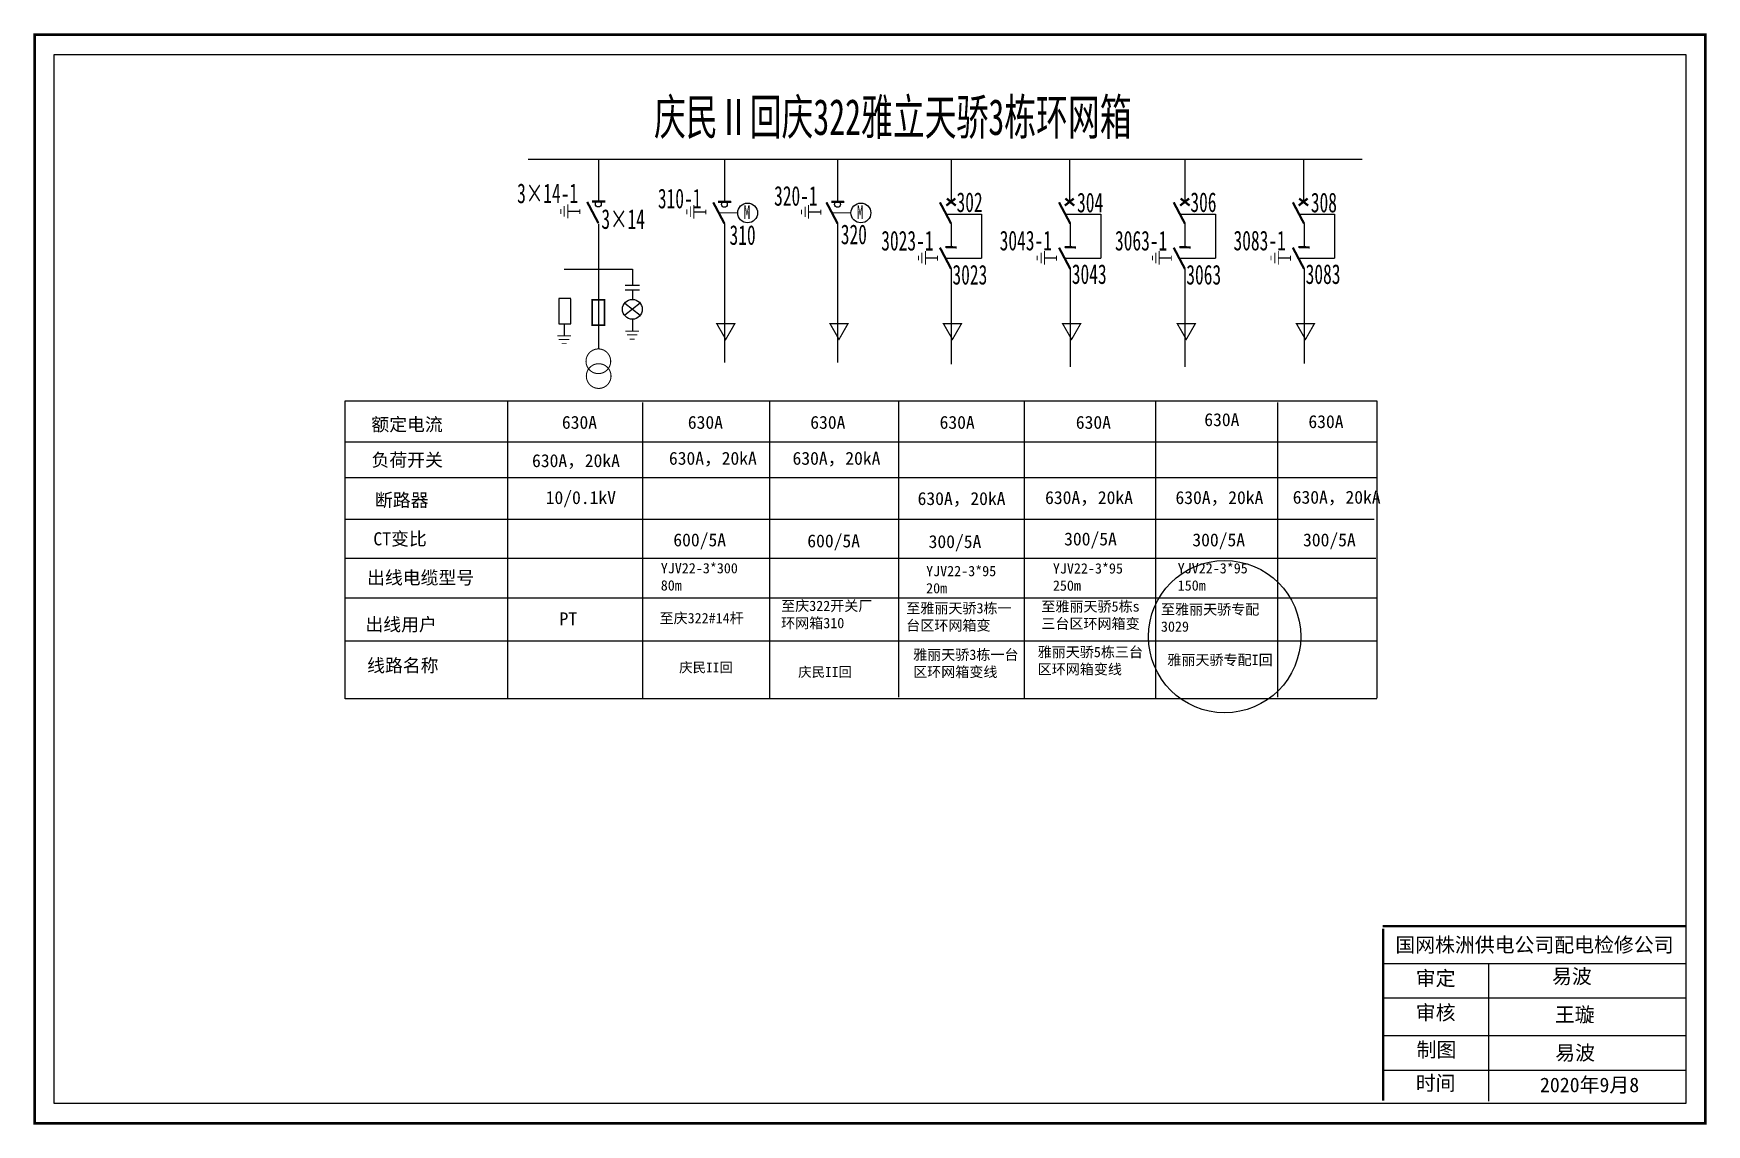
# Model space of a CAD drawing. Extents: x 109 to 883, y -289 to 248.
# Drawn here: x 117.7 to 372.5, y -289.1 to -123 of the extents above; entities that cross this region are included whole.
import ezdxf

# ---------------------------------------------------------------- set-up
doc = ezdxf.new("R2010")
doc.units = 0
doc.header["$LTSCALE"] = 0.774411
doc.layers.get('0').update_dxf_attribs({"linetype": 'CONTINUOUS'})
doc.layers.add('2', color=7, linetype='CONTINUOUS')
doc.styles.add('HZ', font='')
doc.styles.get("Standard").update_dxf_attribs({"font": '', "height": 2.5})
doc.styles.add('字体', font='simkai_0.ttf', dxfattribs={"height": 2.5})
doc.styles.add('宋3', font='', dxfattribs={"width": 0.7, "height": 3})
doc.styles.add('宋体', font='')
doc.styles.get('HZ').set_extended_font_data('SimSun')
doc.styles.get('Standard').set_extended_font_data('SimSun')
doc.styles.get('宋3').set_extended_font_data('SimSun')
doc.styles.get('宋体').set_extended_font_data('SimSun')

msp = doc.modelspace()

# ---------------------------------------------------------------- linework, layer by layer
for p, q in [((203.7, -142.16), (203.7, -148.73)), ((222.9, -142.22), (222.9, -148.79)), ((240.14, -142.22), (240.14, -148.79)), ((257.43, -142.22), (257.43, -148.79)), ((275.48, -142.22), (275.48, -148.79)), ((293.04, -142.22), (293.04, -148.79)), ((311.09, -142.22), (311.09, -148.79)), ((200.88, -150.14), (199.05, -150.14)), ((220.08, -150.2), (218.25, -150.2)), ((237.57, -150.22), (235.74, -150.22)), ((203.7, -152), (203.7, -171.04)), ((222.9, -151.95), (222.9, -173.11)), ((240.14, -151.95), (240.14, -173.11)), ((256.68, -150.53), (262.08, -150.53)), ((257.43, -151.95), (257.43, -155.56)), ((262.08, -150.53), (262.08, -157.24)), ((274.83, -150.53), (280.23, -150.53)), ((275.58, -151.95), (275.58, -155.56)), ((280.23, -150.53), (280.23, -157.24)), ((292.3, -150.53), (297.7, -150.53)), ((293.04, -151.95), (293.04, -155.56)), ((297.7, -150.53), (297.7, -157.24)), ((310.44, -150.53), (315.85, -150.53)), ((311.19, -151.95), (311.19, -155.56)), ((315.85, -150.53), (315.85, -157.24)), ((255.36, -157.23), (253.53, -157.23)), ((256.58, -157.24), (262.08, -157.24)), ((273.51, -157.23), (271.68, -157.23)), ((274.73, -157.24), (280.23, -157.24)), ((290.98, -157.23), (289.15, -157.23)), ((292.19, -157.24), (297.7, -157.24)), ((309.13, -157.23), (307.3, -157.23)), ((310.34, -157.24), (315.85, -157.24)), ((198.51, -158.9), (208.88, -158.91)), ((208.88, -158.91), (208.88, -161.35)), ((257.43, -158.85), (257.43, -173.37)), ((275.58, -158.85), (275.58, -173.78)), ((293.04, -158.85), (293.04, -173.78)), ((311.19, -158.85), (311.19, -173.24)), ((207.8, -161.35), (209.97, -161.35)), ((207.8, -162.06), (209.97, -162.06)), ((208.88, -162.06), (208.88, -163.5)), ((207.71, -164.09), (210.06, -165.92)), ((210.06, -164.09), (207.71, -165.92)), ((198.51, -167.21), (198.51, -169.04)), ((208.88, -166.52), (208.88, -168.34))]:
    msp.add_line(p, q)
at = {"color": 0}
for p, q in [((189.88, -178.92), (189.88, -224.29)), ((210.4, -179.17), (210.4, -224.35)), ((165.11, -185.16), (183.15, -185.16)), ((183.06, -185.16), (198.28, -185.16)), ((195.27, -185.16), (322.35, -185.16)), ((165.11, -190.63), (183.07, -190.63)), ((182.98, -190.63), (198.2, -190.63)), ((197.94, -190.63), (322.27, -190.63)), ((165.11, -202.89), (182.94, -202.89)), ((182.85, -202.89), (198.07, -202.89)), ((197.81, -202.89), (322.14, -202.89))]:
    msp.add_line(p, q, dxfattribs=at)
at = {"color": 0, "linetype": 'Continuous'}
for p, q in [((323.26, -264.57), (369.4, -264.57)), ((339.28, -264.58), (339.28, -285.54)), ((323.26, -269.83), (369.4, -269.83)), ((323.26, -275.56), (369.4, -275.56)), ((323.26, -280.82), (369.4, -280.82))]:
    msp.add_line(p, q, dxfattribs=at)
at = {"color": 0, "linetype": 'Continuous', "const_width": 0.37}
msp.add_lwpolyline([(117.84, -123.21), (372.32, -123.21), (372.32, -288.91), (117.84, -288.91)], close=True, dxfattribs=at)
at = {"color": 0, "linetype": 'Continuous'}
msp.add_lwpolyline([(120.83, -126.21), (369.33, -126.21), (369.33, -285.91), (120.83, -285.91)], close=True, dxfattribs=at)
for points in [[(193.01, -142.16), (320.04, -142.16)], [(199.5, -163.37), (197.68, -163.37), (197.68, -167.21), (199.5, -167.21), (199.5, -163.42)]]:
    msp.add_lwpolyline(points)
for points, const_width in [([(197.97, -149.75), (197.97, -150.49)], 0.149), ([(198.51, -149.3), (198.51, -150.9)], 0.149), ([(199.04, -149.05), (199.04, -151.14)], 0.149), ([(200.88, -149.77), (200.88, -150.51)], 0.149), ([(203.7, -151.89), (202, -148.66)], 0.341), ([(204.74, -148.6), (202.73, -148.59)], 0.341), ([(217.17, -149.81), (217.17, -150.55)], 0.149), ([(217.71, -149.36), (217.71, -150.96)], 0.149), ([(218.24, -149.11), (218.24, -151.21)], 0.149), ([(220.08, -149.83), (220.08, -150.57)], 0.149), ([(222.9, -151.95), (221.2, -148.73)], 0.341), ([(223.94, -148.67), (221.93, -148.65)], 0.341), ([(222.05, -150.34), (224.94, -150.34)], 0.144), ([(234.66, -149.83), (234.66, -150.56)], 0.149), ([(235.19, -149.37), (235.19, -150.97)], 0.149), ([(235.73, -149.13), (235.73, -151.22)], 0.149), ([(237.57, -149.85), (237.57, -150.58)], 0.149), ([(240.14, -151.95), (238.44, -148.73)], 0.341), ([(241.18, -148.67), (239.17, -148.65)], 0.341), ([(239.29, -150.34), (242.18, -150.34)], 0.144), ([(257.43, -151.95), (255.73, -148.73)], 0.341), ([(258.07, -148.15), (256.7, -149.22)], 0.341), ([(256.79, -148.15), (258.15, -149.22)], 0.341), ([(275.58, -151.95), (273.87, -148.73)], 0.341), ([(276.12, -148.15), (274.76, -149.22)], 0.341), ([(274.84, -148.15), (276.2, -149.22)], 0.341), ([(293.04, -151.95), (291.34, -148.73)], 0.341), ([(293.69, -148.15), (292.32, -149.22)], 0.341), ([(292.4, -148.15), (293.77, -149.22)], 0.341), ([(311.19, -151.95), (309.49, -148.73)], 0.341), ([(311.74, -148.15), (310.37, -149.22)], 0.341), ([(310.45, -148.15), (311.82, -149.22)], 0.341), ([(257.43, -158.85), (255.73, -155.62)], 0.341), ([(258.3, -155.59), (256.56, -155.53)], 0.341), ([(275.58, -158.85), (273.87, -155.62)], 0.341), ([(276.44, -155.59), (274.71, -155.53)], 0.341), ([(293.04, -158.85), (291.34, -155.62)], 0.341), ([(293.91, -155.59), (292.18, -155.53)], 0.341), ([(311.19, -158.85), (309.49, -155.62)], 0.341), ([(312.06, -155.59), (310.33, -155.53)], 0.341), ([(252.49, -156.84), (252.49, -157.58)], 0.149), ([(252.99, -156.39), (252.99, -157.99)], 0.149), ([(253.52, -156.15), (253.52, -158.24)], 0.149), ([(255.36, -156.87), (255.36, -157.6)], 0.149), ([(270.55, -156.84), (270.55, -157.58)], 0.149), ([(271.14, -156.39), (271.14, -157.99)], 0.149), ([(271.67, -156.15), (271.67, -158.24)], 0.149), ([(273.51, -156.87), (273.51, -157.6)], 0.149), ([(288.11, -156.84), (288.11, -157.58)], 0.149), ([(288.6, -156.39), (288.6, -157.99)], 0.149), ([(289.14, -156.15), (289.14, -158.24)], 0.149), ([(290.98, -156.87), (290.98, -157.6)], 0.149), ([(306.16, -156.84), (306.16, -157.58)], 0.149), ([(306.75, -156.39), (306.75, -157.99)], 0.149), ([(307.28, -156.15), (307.28, -158.24)], 0.149), ([(309.13, -156.87), (309.13, -157.6)], 0.149), ([(197.43, -169.05), (199.52, -169.05)], 0.149), ([(197.67, -169.59), (199.27, -169.59)], 0.149), ([(198.12, -170.24), (198.86, -170.24)], 0.149), ([(207.8, -168.36), (209.89, -168.36)], 0.149), ([(208.04, -168.89), (209.64, -168.89)], 0.149), ([(208.49, -169.55), (209.23, -169.55)], 0.149)]:
    msp.add_lwpolyline(points, dxfattribs=dict(const_width=const_width))
msp.add_lwpolyline([(198.51, -158.9, 0, 0, 0), (198.51, -164.36, 0.496, 0, 0), (198.51, -166.12, 0, 0, 0)], format="xyseb")
at = {"const_width": 0.248}
msp.add_lwpolyline([(202.78, -163.56), (204.62, -163.56), (204.62, -167.43), (202.78, -167.43)], close=True, dxfattribs=at)
at = {"color": 0, "const_width": 0.192}
for points in [[(221.74, -167.2), (223.11, -169.59), (224.48, -167.2)], [(238.99, -167.2), (240.36, -169.59), (241.72, -167.2)], [(256.27, -167.2), (257.64, -169.59), (259.01, -167.2)], [(274.42, -167.2), (275.79, -169.59), (277.16, -167.2)], [(291.89, -167.2), (293.26, -169.59), (294.63, -167.2)], [(310.04, -167.2), (311.41, -169.59), (312.77, -167.2)]]:
    msp.add_lwpolyline(points, close=True, dxfattribs=at)
at = {"const_width": 0.159}
for points in [[(205.58, -172.92, -1), (201.82, -172.92, -1)], [(205.63, -175.17, -1), (201.87, -175.17, -1)]]:
    msp.add_lwpolyline(points, format="xyb", close=True, dxfattribs=at)
at = {"color": 0, "linetype": 'Continuous', "const_width": 0.37}
for points in [[(323.15, -258.89), (369.29, -258.89)], [(323.26, -259.29), (323.23, -285.45)]]:
    msp.add_lwpolyline(points, dxfattribs=at)
for centre, radius in [((203.7, -148.98), 0.444), ((222.9, -149.04), 0.444), ((226.44, -150.34), 1.51), ((240.14, -149.04), 0.444), ((243.69, -150.34), 1.51), ((208.88, -165.01), 1.51)]:
    msp.add_circle(centre, radius)
at = {"color": 1, "linetype": 'Continuous'}
msp.add_circle((299.1, -214.83), 11.59, dxfattribs=at)
at = {"layer": '2'}
for p, q in [((165.11, -178.92), (183.07, -178.92)), ((165.11, -224.29), (165.11, -178.92)), ((182.98, -178.92), (198.2, -178.92)), ((197.94, -178.92), (322.27, -178.92)), ((229.75, -178.96), (229.75, -224.35)), ((249.4, -179.1), (249.4, -224.06)), ((268.55, -179.1), (268.55, -224.21)), ((288.56, -179.1), (288.56, -224.21)), ((307.14, -179.19), (307.14, -224.06)), ((322.27, -178.92), (322.27, -224.21)), ((165.11, -196.94), (195.06, -196.94)), ((182.61, -196.94), (197.82, -196.94)), ((197.57, -196.94), (321.9, -196.94)), ((165.11, -208.95), (322.17, -208.95)), ((183.07, -215.51), (165.11, -215.51)), ((198.2, -215.51), (182.98, -215.51)), ((322.27, -215.51), (197.94, -215.51)), ((183.07, -224.29), (165.11, -224.29)), ((198.2, -224.29), (182.98, -224.29)), ((322.27, -224.29), (197.94, -224.29))]:
    msp.add_line(p, q, dxfattribs=at)

# ---------------------------------------------------------------- texts
for s, height, style, width, p in [('庆民Ⅱ回庆322雅立天骄3栋环网箱', 5.4717, '宋体', 0.65, (212.19, -138.47)), ('3×14-1', 3, '宋体', 0.65, (191.33, -148.85)), ('310-1', 3, '宋体', 0.65, (212.77, -149.64)), ('320-1', 3, '宋体', 0.65, (230.47, -149.24)), ('302', 3, '宋体', 0.65, (258.26, -150.2)), ('304', 3, '宋体', 0.65, (276.62, -150.25)), ('306', 3, '宋体', 0.65, (293.88, -150.2)), ('308', 3, '宋体', 0.65, (312.23, -150.25)), ('3×14', 3, '宋体', 0.65, (204.16, -152.77)), ('M', 2.11, '宋3', 0.7, (225.83, -151.28)), ('M', 2.11, '宋3', 0.7, (243.07, -151.28)), ('310', 3, '宋体', 0.65, (223.68, -155.2)), ('320', 3, '宋体', 0.65, (240.63, -155.1)), ('3023-1', 3, '宋体', 0.65, (246.79, -156.06)), ('3043-1', 3, '宋体', 0.65, (264.83, -156.04)), ('3063-1', 3, '宋体', 0.65, (282.4, -156.06)), ('3083-1', 3, '宋体', 0.65, (300.45, -156.04)), ('3023', 3, '宋体', 0.65, (257.64, -161.24)), ('3043', 3, '宋体', 0.65, (275.82, -161.15)), ('3063', 3, '宋体', 0.65, (293.26, -161.24)), ('3083', 3, '宋体', 0.65, (311.44, -161.15))]:
    msp.add_text(s, height=height, dxfattribs=dict(style=style, width=width)).set_placement(p)
at = {"color": 0}
for s, p in [('630A', (296, -182.79)), ('630A', (198.15, -183.2)), ('630A', (217.33, -183.2)), ('630A', (235.98, -183.2)), ('630A', (255.68, -183.2)), ('630A', (276.43, -183.2)), ('630A', (311.86, -183.09)), ('630A，20kA', (193.6, -189.03)), ('630A，20kA', (214.45, -188.67)), ('630A，20kA', (233.28, -188.67)), ('10/0.1kV', (195.68, -194.65)), ('630A，20kA', (252.33, -194.8)), ('630A，20kA', (271.75, -194.65)), ('630A，20kA', (291.61, -194.65)), ('630A，20kA', (309.47, -194.6)), ('600/5A', (215.12, -201.09)), ('600/5A', (235.53, -201.24)), ('300/5A', (254.01, -201.35)), ('300/5A', (274.65, -200.95)), ('300/5A', (294.18, -201.09)), ('300/5A', (311.04, -201.09)), ('PT', (197.79, -213.11))]:
    msp.add_text(s, height=1.967, dxfattribs=at).set_placement(p)
at = {"color": 0, "style": 'HZ'}
for s, p in [('额定电流', (169.12, -183.53)), ('负荷开关', (169.15, -188.93)), ('断路器', (169.67, -195.04)), ('CT变比', (169.42, -200.94)), ('出线电缆型号', (168.47, -206.85)), ('出线用户', (168.22, -213.97)), ('线路名称', (168.48, -220.22))]:
    msp.add_text(s, height=1.993, dxfattribs=at).set_placement(p)
at = {"color": 1, "linetype": 'Continuous', "attachment_point": 1, "style": 'HZ'}
for s, insert, char_height, width in [('{\\C256;YJV22-3*300\\P80m}', (213.21, -203.63), 1.5688, 14.7525), ('{\\C256;YJV22-3*95\\P250m}', (272.94, -203.66), 1.5688, 14.7525), ('{\\C256;YJV22-3*95\\P150m}', (291.95, -203.64), 1.5688, 14.7525), ('{\\C256;YJV22-3*95\\P20m}', (253.63, -204.06), 1.5688, 14.7525), ('{\\C256;至庆322#14杆}', (213.02, -211.23), 1.5688, 14.7525), ('{\\C256;至庆322开关厂环网箱310}', (231.54, -209.36), 1.5688, 14.7525), ('{\\C256;至雅丽天骄3栋一台区环网箱变}', (250.6, -209.72), 1.5688, 16.0615), ('{\\C256;至雅丽天骄5栋s三台区环网箱变}', (271.18, -209.45), 1.5688, 16.0615), ('{\\C256;至雅丽天骄专配3029}', (289.4, -209.9), 1.5688, 16.0615), ('{\\C256;雅丽天骄3栋一台区环网箱变线}', (251.65, -216.8), 1.5688, 16.0615), ('{\\C256;雅丽天骄5栋三台区环网箱变线}', (270.62, -216.39), 1.5688, 16.0615), ('{\\C7;庆民II回}', (216.01, -218.77), 1.5, 15.0359), ('{\\C256;雅丽天骄专配I回}', (290.37, -217.59), 1.5688, 16.0615), ('{\\C7;庆民II回}', (234.14, -219.46), 1.5, 15.0359)]:
    msp.add_mtext(s, dxfattribs=dict(at, insert=insert, char_height=char_height, width=width))
at = {"color": 0, "linetype": 'Continuous', "attachment_point": 1, "style": '字体'}
for s, insert, char_height, width in [('国网株洲供电公司配电检修公司', (325.1, -260.64), 2.2195, 60.679), ('\\f\uffbfﾬￌﾣﾤ_GB2312|b0|i0|c134|p49;审定', (328.22, -265.73), 2.2195, 17.3574), ('易波', (348.97, -265.42), 2.219, 17.3574), ('\\f\uffbfﾬￌﾣﾤ_GB2312|b0|i0|c134|p49;审核', (328.22, -270.95), 2.2195, 17.3574), ('{\\fSimSun|b0|i0|c134|p2;王璇}', (349.4, -271.25), 2.2195, 17.3574), ('\\f\uffbfﾬￌﾣﾤ_GB2312|b0|i0|c134|p49;制图', (328.34, -276.59), 2.2195, 17.3574), ('{\\fSimSun|b0|i0|c134|p2;易波}', (349.46, -277.06), 2.2195, 17.3574), ('\\f\uffbfﾬￌﾣﾤ_GB2312|b0|i0|c134|p49;时间', (328.22, -281.68), 2.2195, 17.3574), ('2020{\\fSimSun|b0|i0|c134|p2;年}9{\\fSimSun|b0|i0|c134|p2;月8}', (347.13, -281.95), 2.2195, 32.465)]:
    msp.add_mtext(s, dxfattribs=dict(at, insert=insert, char_height=char_height, width=width))

doc.saveas('drawing.dxf')
